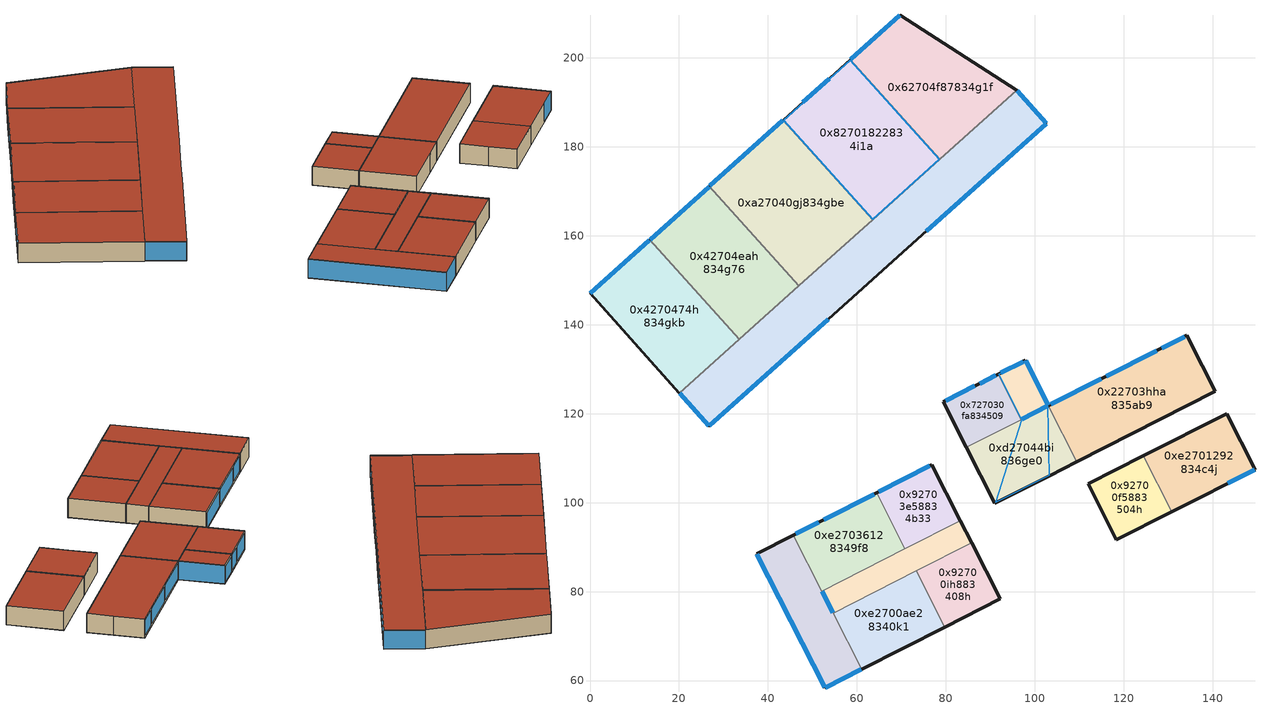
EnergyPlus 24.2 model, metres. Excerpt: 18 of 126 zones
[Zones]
0xd27044bi836ge0
 floor to 0xd24044bi8g6ge0 (Generic Roof): 91.04,99.86 103.34,106.09 109.46,109.2 103.06,121.81 96.94,118.7 84.65,112.46 z15
 wall outside (Generic Roof): 109.46,109.2 103.34,106.09 91.04,99.86 84.65,112.46 z15:20
 wall to 0x22703hha835ab9 (Generic Roof): 103.06,121.81 109.46,109.2 z15:20
 wall to 0x3270c4hf834g8e (Generic Roof): 96.94,118.7 103.06,121.81 z15:20
 wall to 0x727030fa834509 (Generic Roof): 84.65,112.46 96.94,118.7 z15:20
 window inside (0xh9e0): 97.03,118.75 102.97,121.76 z15.1:19.9
 roof outside (Generic Roof): 96.94,118.7 103.06,121.81 109.46,109.2 103.34,106.1 91.04,99.86 84.65,112.46 z20; 96.94,118.7 103.06,121.81 109.46,109.2 103.34,106.1 91.04,99.86 84.65,112.46 z20
 skylight inside (0xh9e0): 97.02,118.63 102.96,121.65 103.24,106.15 91.21,100.06 z15
0x22703hha835ab9
 floor to 0x22403hha8g5ab9 (Generic Roof): 109.46,109.2 140.6,125.01 137.68,130.76 134.21,137.61 103.06,121.81 z15; 109.46,109.2 140.6,125.01 137.68,130.76 134.21,137.61 103.06,121.81 z15
 wall outside (Generic Roof): 103.06,121.81 134.21,137.61 137.68,130.76 140.6,125.01 109.46,109.2 z15:20
 window (0xh9e0): 103.6,122.08 114.99,127.86 / 128.52,134.72 133.67,137.34 / 116.06,128.4 127.45,134.18 z15.6:19.4
 roof outside (Generic Roof): 109.46,109.2 103.06,121.81 134.21,137.61 137.68,130.76 140.6,125.01 z20; 109.46,109.2 103.06,121.81 134.21,137.61 137.68,130.76 140.6,125.01 z20
0x727030fa834509
 floor to 0x724030fa8g4509 (Generic Roof): 84.65,112.46 96.94,118.7 91.77,128.9 79.48,122.66 z15; 84.65,112.46 96.94,118.7 91.77,128.9 79.48,122.66 z15
 wall outside (Generic Roof): 84.65,112.46 79.48,122.66 91.77,128.9 z15:20
 wall to 0x3270c4hf834g8e (Generic Roof): 91.77,128.9 96.94,118.7 z15:20
 window (0xh9e0): 80.01,122.93 86.53,126.24 / 87.6,126.78 91.23,128.63 z15.6:19.4
 roof outside (Generic Roof): 84.65,112.46 79.48,122.66 91.77,128.9 96.94,118.7 z20; 84.65,112.46 79.48,122.66 91.77,128.9 96.94,118.7 z20
0x3270c4hf834g8e
 floor to 0x3240c4hf8g4g8e (Generic Roof): 96.94,118.7 103.06,121.81 97.89,132 91.77,128.9 z15
 wall outside (Generic Roof): 91.77,128.9 97.89,132 103.06,121.81 z15:20
 window (0xh9e0): 92.31,129.17 97.36,131.73 z15.6:19.4; 97.94,131.91 103.01,121.9 z15.1:19.9
 roof outside (Generic Roof): 103.06,121.81 96.94,118.7 91.77,128.9 97.89,132 z20; 103.06,121.81 96.94,118.7 91.77,128.9 97.89,132 z20
 skylight inside (0xh9e0): 91.9,128.86 96.98,118.83 102.93,121.85 97.85,131.87 z15
0x42704eah834g76
 floor to 0x42404eah8g4g76 (Generic Roof): 33.52,136.7 13.43,159.09 26.86,171.14 46.95,148.75 z15; 33.52,136.7 13.43,159.09 26.86,171.14 46.95,148.75 z15
 wall outside (Generic Roof): 13.43,159.09 26.86,171.14 z15:20
 wall to 0x6270c6bb838ji3 (Generic Roof): 46.95,148.75 33.52,136.7 z15:20
 wall to 0x4270474h834gkb (Generic Roof): 33.52,136.7 13.43,159.09 z15:20
 wall to 0xa27040gj834gbe (Generic Roof): 26.86,171.14 46.95,148.75 z15:20
 window (0xh9e0): 13.5,159.16 26.79,171.07 z15.1:19.9
 roof outside (Generic Roof): 33.52,136.7 46.95,148.75 26.86,171.14 13.43,159.09 z20; 33.52,136.7 46.95,148.75 26.86,171.14 13.43,159.09 z20
0x6270c6bb838ji3
 floor to 0xc240h89j8gc79j (Generic Roof): 26.77,117.2 53.63,141.3 60.21,147.21 70.23,156.2 75.51,160.94 102.61,185.26 95.94,192.7 78.66,177.2 63.55,163.64 46.95,148.75 33.52,136.7 20.09,124.65 z15; 26.77,117.2 53.63,141.3 60.21,147.21 70.23,156.2 75.51,160.94 102.61,185.26 95.94,192.7 78.66,177.2 63.55,163.64 46.95,148.75 33.52,136.7 20.09,124.65 z15
 wall outside (Generic Roof): 95.94,192.7 102.61,185.26 26.77,117.2 20.09,124.65 z15:20
 wall to 0x82701822834i1a (Generic Roof): 63.55,163.64 78.66,177.2 z15:20
 wall to 0x4270474h834gkb (Generic Roof): 20.09,124.65 33.52,136.7 z15:20
 wall to 0xa27040gj834gbe (Generic Roof): 46.95,148.75 63.55,163.64 z15:20
 wall to 0x62704f87834g1f (Generic Roof): 78.66,177.2 95.94,192.7 z15:20
 window (0xh9e0): 53.55,141.24 26.84,117.27 / 102.54,185.19 75.58,161.01 / 26.7,117.27 20.16,124.58 / 96.01,192.63 102.54,185.33 z15.1:19.9
 roof outside (Generic Roof): 26.77,117.2 20.09,124.65 33.52,136.7 46.95,148.75 63.55,163.64 78.66,177.2 95.94,192.7 102.61,185.26 75.51,160.94 70.23,156.2 60.21,147.21 53.63,141.3 z20; 26.77,117.2 20.09,124.65 33.52,136.7 46.95,148.75 63.55,163.64 78.66,177.2 95.94,192.7 102.61,185.26 75.51,160.94 70.23,156.2 60.21,147.21 53.63,141.3 z20
0x62704f87834g1f
 floor to 0x62404f878g4g1f (Generic Roof): 78.66,177.2 95.94,192.7 69.74,209.61 58.57,199.6 68.62,188.4 z15; 78.66,177.2 95.94,192.7 69.74,209.61 58.57,199.6 68.62,188.4 z15
 wall outside (Generic Roof): 58.57,199.6 69.74,209.61 95.94,192.7 z15:20
 wall to 0x82701822834i1a (Generic Roof): 78.66,177.2 58.57,199.6 z15:20
 window (0xh9e0): 58.64,199.67 69.67,209.54 z15.1:19.9
 roof outside (Generic Roof): 78.66,177.2 68.62,188.4 58.57,199.6 69.74,209.61 95.94,192.7 z20; 78.66,177.2 68.62,188.4 58.57,199.6 69.74,209.61 95.94,192.7 z20
0x82701822834i1a
 floor to 0x824018228g4i1a (Generic Roof): 58.57,199.6 78.66,177.2 63.55,163.64 43.45,186.03 z15
 wall outside (Generic Roof): 43.45,186.03 58.57,199.6 z15:20
 wall to 0xa27040gj834gbe (Generic Roof): 63.55,163.64 43.45,186.03 z15:20
 window (0xh9e0): 47.89,190.02 53.76,195.29 z15.1:19.9
 roof outside (Generic Roof): 63.55,163.64 78.66,177.2 68.62,188.4 58.57,199.6 53.84,195.35 47.82,189.95 43.45,186.03 53.87,174.43 z20; 63.55,163.64 78.66,177.2 68.62,188.4 58.57,199.6 53.84,195.35 47.82,189.95 43.45,186.03 53.87,174.43 z20
 skylight inside (0xh9e0): 58.56,199.46 78.52,177.21 63.56,163.78 43.59,186.02 z15
0x92700f5883504h
 floor to 0x92400f588g504h (Generic Roof): 118.37,91.64 115.14,98.01 111.98,104.24 124.44,110.56 130.83,97.96 z15; 118.37,91.64 115.14,98.01 111.98,104.24 124.44,110.56 130.83,97.96 z15
 wall outside (Generic Roof): 130.83,97.96 118.37,91.64 115.14,98.01 111.98,104.24 124.44,110.56 z15:20
 wall to 0xe2701292834c4j (Generic Roof): 124.44,110.56 130.83,97.96 z15:20
 roof outside (Generic Roof): 118.37,91.64 130.83,97.96 124.44,110.56 111.98,104.24 115.14,98.01 z20; 118.37,91.64 130.83,97.96 124.44,110.56 111.98,104.24 115.14,98.01 z20
0x4270474h834gkb
 floor to 0x4240474h8g4gkb (Generic Roof): 20.09,124.65 0,147.04 13.43,159.09 33.52,136.7 z15; 20.09,124.65 0,147.04 13.43,159.09 33.52,136.7 z15
 wall outside (Generic Roof): 20.09,124.65 0,147.04 13.43,159.09 z15:20
 window (0xh9e0): 0.07,147.11 13.36,159.02 z15.1:19.9
 roof outside (Generic Roof): 20.09,124.65 33.52,136.7 13.43,159.09 0,147.04 z20; 20.09,124.65 33.52,136.7 13.43,159.09 0,147.04 z20
0xa27040gj834gbe
 floor to 0xa24040gj8g4gbe (Generic Roof): 46.95,148.75 26.86,171.14 43.45,186.03 53.87,174.43 63.55,163.64 z15; 46.95,148.75 26.86,171.14 43.45,186.03 53.87,174.43 63.55,163.64 z15
 wall outside (Generic Roof): 26.86,171.14 43.45,186.03 z15:20
 window (0xh9e0): 26.93,171.21 43.38,185.96 z15.1:19.9
 roof outside (Generic Roof): 46.95,148.75 63.55,163.64 53.87,174.43 43.45,186.03 26.86,171.14 z20; 46.95,148.75 63.55,163.64 53.87,174.43 43.45,186.03 26.86,171.14 z20
0xe2701292834c4j
 floor to 0xe24012928g4c4i (Generic Roof): 130.83,97.96 143.29,104.28 149.52,107.44 143.12,120.04 124.44,110.56 z15; 130.83,97.96 143.29,104.28 149.52,107.44 143.12,120.04 124.44,110.56 z15
 wall outside (Generic Roof): 124.44,110.56 143.12,120.04 149.52,107.44 130.83,97.96 z15:20
 window (0xh9e0): 149.43,107.39 143.38,104.33 z15.1:19.9
 roof outside (Generic Roof): 130.83,97.96 124.44,110.56 143.12,120.04 149.52,107.44 143.29,104.28 z20; 130.83,97.96 124.44,110.56 143.12,120.04 149.52,107.44 143.29,104.28 z20
0xe270e3fj836626
 floor to 0xe240e3fj8g6626 (Generic Roof): 52.14,80.12 54.66,75.16 61.05,62.56 52.8,58.37 37.49,88.54 45.74,92.73 z15; 52.14,80.12 54.66,75.16 61.05,62.56 52.8,58.37 37.49,88.54 45.74,92.73 z15
 wall outside (Generic Roof): 61.05,62.56 52.8,58.37 37.49,88.54 45.74,92.73 z15:20
 wall to 0xe2700ae28340k1 (Generic Roof): 54.66,75.16 61.05,62.56 z15:20
 wall to 0x92704cj5836g7k (Generic Roof): 52.14,80.12 54.66,75.16 z15:20
 wall to 0xe27036128349f8 (Generic Roof): 45.74,92.73 52.14,80.12 z15:20
 window (0xh9e0): 52.75,58.46 37.54,88.45 / 60.96,62.51 52.89,58.42 z15.1:19.9
 window inside (0xh9e0): 52.19,80.03 54.61,75.25 z15.1:19.9
 roof outside (Generic Roof): 52.14,80.12 45.74,92.73 37.49,88.54 52.8,58.37 61.05,62.56 54.66,75.16 z20; 52.14,80.12 45.74,92.73 37.49,88.54 52.8,58.37 61.05,62.56 54.66,75.16 z20
0x92704cj5836g7k
 floor to 0x92404cj58g6g7k (Generic Roof): 54.66,75.16 73.34,84.64 85.8,90.96 83.28,95.93 70.82,89.61 52.14,80.12 z15; 54.66,75.16 73.34,84.64 85.8,90.96 83.28,95.93 70.82,89.61 52.14,80.12 z15
 wall outside (Generic Roof): 83.28,95.93 85.8,90.96 z15:20
 wall to 0xe27036128349f8 (Generic Roof): 52.14,80.12 70.82,89.61 z15:20
 wall to 0x92700ih883408h (Generic Roof): 85.8,90.96 73.34,84.64 z15:20
 wall to 0x92703e58834b33 (Generic Roof): 70.82,89.61 83.28,95.93 z15:20
 wall to 0xe2700ae28340k1 (Generic Roof): 73.34,84.64 54.66,75.16 z15:20
 roof outside (Generic Roof): 54.66,75.16 52.14,80.12 70.82,89.61 83.28,95.93 85.8,90.96 73.34,84.64 z20; 54.66,75.16 52.14,80.12 70.82,89.61 83.28,95.93 85.8,90.96 73.34,84.64 z20
0xe27036128349f8
 floor to 0xe24036128g49f8 (Generic Roof): 52.14,80.12 70.82,89.61 64.43,102.21 45.74,92.73 z15; 52.14,80.12 70.82,89.61 64.43,102.21 45.74,92.73 z15
 wall outside (Generic Roof): 45.74,92.73 64.43,102.21 z15:20
 wall to 0x92703e58834b33 (Generic Roof): 64.43,102.21 70.82,89.61 z15:20
 window (0xh9e0): 52.51,96.16 63.9,101.94 / 46.28,93 51.44,95.62 z15.6:19.4
 roof outside (Generic Roof): 52.14,80.12 45.74,92.73 64.43,102.21 70.82,89.61 z20; 52.14,80.12 45.74,92.73 64.43,102.21 70.82,89.61 z20
0xe2700ae28340k1
 floor to 0xe2400ae28g40k1 (Generic Roof): 61.05,62.56 79.74,72.04 73.34,84.64 54.66,75.16 z15; 61.05,62.56 79.74,72.04 73.34,84.64 54.66,75.16 z15
 wall outside (Generic Roof): 79.74,72.04 61.05,62.56 z15:20
 wall to 0x92700ih883408h (Generic Roof): 73.34,84.64 79.74,72.04 z15:20
 roof outside (Generic Roof): 61.05,62.56 54.66,75.16 73.34,84.64 79.74,72.04 z20; 61.05,62.56 54.66,75.16 73.34,84.64 79.74,72.04 z20
0x92700ih883408h
 floor to 0x92400ih88g408h (Generic Roof): 79.74,72.04 92.2,78.36 85.8,90.96 73.34,84.64 z15; 79.74,72.04 92.2,78.36 85.8,90.96 73.34,84.64 z15
 wall outside (Generic Roof): 85.8,90.96 92.2,78.36 79.74,72.04 z15:20
 roof outside (Generic Roof): 79.74,72.04 73.34,84.64 85.8,90.96 92.2,78.36 z20; 79.74,72.04 73.34,84.64 85.8,90.96 92.2,78.36 z20
0x92703e58834b33
 floor to 0x92403e588g4b33 (Generic Roof): 70.82,89.61 83.28,95.93 76.89,108.53 64.43,102.21 z15; 70.82,89.61 83.28,95.93 76.89,108.53 64.43,102.21 z15
 wall outside (Generic Roof): 64.43,102.21 76.89,108.53 83.28,95.93 z15:20
 window (0xh9e0): 64.97,102.48 76.35,108.26 z15.6:19.4
 roof outside (Generic Roof): 70.82,89.61 64.43,102.21 76.89,108.53 83.28,95.93 z20; 70.82,89.61 64.43,102.21 76.89,108.53 83.28,95.93 z20
[Building]
unnamed: North Axis=0; Terrain=City; Solar Distribution=FullExteriorWithReflections
[Site:Location]
Site 1: Latitude=0; Longitude=0; Time Zone=0; Elevation=0
[SizingPeriod:DesignDay] Day of Month=21; DryBulb Temperature Range Modifier Type=DefaultMultipliers; Barometric Pressure=101097; Wind Direction=0; Rain Indicator=No; Snow Indicator=No; Daylight Saving Time Indicator=No; Solar Model Indicator=ASHRAEClearSky; Begin Environment Reset Mode=FullResetAtBeginEnvironment
Name | Month | Day Type | Maximum DryBulb Temperature | Daily DryBulb Temperature Range | Humidity Condition Type | Wetbulb or DewPoint at Maximum DryBulb | Wind Speed | Sky Clearness
Suzhou Ann Clg .4% Condns DP=>MDB | 8 | SummerDesignDay | 34.8 | 6.7 | Dewpoint | 27.6 | 3.35 | 1
Suzhou Ann Htg 99.6% Condns DB | 1 | WinterDesignDay | -4 | 0 | Wetbulb | -4 | 6.71 | 0
[Site:WaterMainsTemperature]
Calculation Method=CorrelationFromWeatherFile
[Material] Thermal Absorptance=0.9
Name | Roughness | Thickness | Conductivity | Density | Specific Heat | Solar Absorptance | Visible Absorptance
Generic 50mm Insulation | MediumRough | 0.05 | 0.03 | 43 | 1210 | 0.7 | 0.7
Generic Acoustic Tile | MediumSmooth | 0.02 | 0.06 | 368 | 590 | 0.2 | 0.2
Generic Ceiling Air Gap | Smooth | 0.1 | 0.556 | 1.28 | 1000 | 0.7 | 0.7
Generic LW Concrete | MediumRough | 0.1 | 0.53 | 1280 | 840 | 0.8 | 0.8
Generic Roof Membrane | MediumRough | 0.01 | 0.16 | 1120 | 1460 | 0.65 | 0.65
[WINDOWMATERIAL:SIMPLEGLAZINGSYSTEM]
g_0xae06: UFactor=1.8; Solar Heat Gain Coefficient=0.4; Visible Transmittance=0.744
[Construction]
Generic Roof: Generic Roof Membrane, Generic 50mm Insulation, Generic LW Concrete, Generic Ceiling Air Gap, Generic Acoustic Tile
[CONSTRUCTION]
0xh9e0: g_0xae06
[ZONE] Type=1; Multiplier=1; Ceiling Height=4; Part of Total Floor Area=Yes
Name | Volume | Floor Area
0xe270e3fj836626 | 1565.47 | 313.095
0x92700ih883408h | 987.22 | 197.444
0xe2701292834c4j; 0xe2700ae28340k1 | 1480.28 | 296.056
0x92700f5883504h | 986.888 | 197.378
0x92704cj5836g7k | 972.505 | 194.501
0xe27036128349f8 | 1480.9 | 296.181
0x92703e58834b33 | 986.904 | 197.381
0xd27044bi836ge0 | 1459.64 | 291.928
0x22703hha835ab9 | 2468.15 | 493.631
0x727030fa834509 | 788.094 | 157.619
0x3270c4hf834g8e | 392.231 | 78.4463
0x4270474h834gkb; 0x42704eah834g76 | 2713.911 | 542.7822
0xa27040gj834gbe | 3353.883 | 670.777
0x6270c6bb838ji3 | 5095.08 | 1019.02
0x62704f87834g1f | 2874.03 | 574.807
0x82701822834i1a | 3055.45 | 611.0891
[PEOPLE] Number of People Calculation Method=People/Area; People per Floor Area=0.0565; Fraction Radiant=0.3; Sensible Heat Fraction=autocalculate; Carbon Dioxide Generation Rate=3.82e-08; Enable ASHRAE 55 Comfort Warnings=No; Mean Radiant Temperature Calculation Type=EnclosureAveraged; Clothing Insulation Calculation Method=ClothingInsulationSchedule; Cold Stress Temperature Threshold=15.56; Heat Stress Temperature Threshold=30
Name | Zone or ZoneList or Space or SpaceList | Number of People Schedule | Activity Level Schedule
0xe270e3fj836626_People | 0xe270e3fj836626 | 0xe270e3fj836626PeopleNumber_of_People_Schedule_Name | 0xe270e3fj836626PeopleActivity_Level_Schedule_Name
0x92700ih883408h_People | 0x92700ih883408h | 0x92700ih883408hPeopleNumber_of_People_Schedule_Name | 0x92700ih883408hPeopleActivity_Level_Schedule_Name
0xe2701292834c4j_People | 0xe2701292834c4j | 0xe2701292834c4jPeopleNumber_of_People_Schedule_Name | 0xe2701292834c4jPeopleActivity_Level_Schedule_Name
0x92700f5883504h_People | 0x92700f5883504h | 0x92700f5883504hPeopleNumber_of_People_Schedule_Name | 0x92700f5883504hPeopleActivity_Level_Schedule_Name
0xe2700ae28340k1_People | 0xe2700ae28340k1 | 0xe2700ae28340k1PeopleNumber_of_People_Schedule_Name | 0xe2700ae28340k1PeopleActivity_Level_Schedule_Name
0x92704cj5836g7k_People | 0x92704cj5836g7k | 0x92704cj5836g7kPeopleNumber_of_People_Schedule_Name | 0x92704cj5836g7kPeopleActivity_Level_Schedule_Name
0xe27036128349f8_People | 0xe27036128349f8 | 0xe27036128349f8PeopleNumber_of_People_Schedule_Name | 0xe27036128349f8PeopleActivity_Level_Schedule_Name
0x92703e58834b33_People | 0x92703e58834b33 | 0x92703e58834b33PeopleNumber_of_People_Schedule_Name | 0x92703e58834b33PeopleActivity_Level_Schedule_Name
0xd27044bi836ge0_People | 0xd27044bi836ge0 | 0xd27044bi836ge0PeopleNumber_of_People_Schedule_Name | 0xd27044bi836ge0PeopleActivity_Level_Schedule_Name
0x22703hha835ab9_People | 0x22703hha835ab9 | 0x22703hha835ab9PeopleNumber_of_People_Schedule_Name | 0x22703hha835ab9PeopleActivity_Level_Schedule_Name
0x727030fa834509_People | 0x727030fa834509 | 0x727030fa834509PeopleNumber_of_People_Schedule_Name | 0x727030fa834509PeopleActivity_Level_Schedule_Name
0x3270c4hf834g8e_People | 0x3270c4hf834g8e | 0x3270c4hf834g8ePeopleNumber_of_People_Schedule_Name | 0x3270c4hf834g8ePeopleActivity_Level_Schedule_Name
0x4270474h834gkb_People | 0x4270474h834gkb | 0x4270474h834gkbPeopleNumber_of_People_Schedule_Name | 0x4270474h834gkbPeopleActivity_Level_Schedule_Name
0x42704eah834g76_People | 0x42704eah834g76 | 0x42704eah834g76PeopleNumber_of_People_Schedule_Name | 0x42704eah834g76PeopleActivity_Level_Schedule_Name
0xa27040gj834gbe_People | 0xa27040gj834gbe | 0xa27040gj834gbePeopleNumber_of_People_Schedule_Name | 0xa27040gj834gbePeopleActivity_Level_Schedule_Name
0x6270c6bb838ji3_People | 0x6270c6bb838ji3 | 0x6270c6bb838ji3PeopleNumber_of_People_Schedule_Name | 0x6270c6bb838ji3PeopleActivity_Level_Schedule_Name
0x62704f87834g1f_People | 0x62704f87834g1f | 0x62704f87834g1fPeopleNumber_of_People_Schedule_Name | 0x62704f87834g1fPeopleActivity_Level_Schedule_Name
0x82701822834i1a_People | 0x82701822834i1a | 0x82701822834i1aPeopleNumber_of_People_Schedule_Name | 0x82701822834i1aPeopleActivity_Level_Schedule_Name
[LIGHTS] Design Level Calculation Method=Watts/Area; Watts per Floor Area=10.55; Return Air Fraction=0; Fraction Radiant=0.7; Fraction Visible=0.2; Fraction Replaceable=1; EndUse Subcategory=General; Return Air Fraction Calculated from Plenum Temperature=No; Return Air Fraction Function of Plenum Temperature Coefficient 1=0; Return Air Fraction Function of Plenum Temperature Coefficient 2=0
Name | Zone or ZoneList or Space or SpaceList | Schedule
0xe270e3fj836626_Lights | 0xe270e3fj836626 | 0xe270e3fj836626LightsSchedule_Name
0x92700ih883408h_Lights | 0x92700ih883408h | 0x92700ih883408hLightsSchedule_Name
0xe2701292834c4j_Lights | 0xe2701292834c4j | 0xe2701292834c4jLightsSchedule_Name
0x92700f5883504h_Lights | 0x92700f5883504h | 0x92700f5883504hLightsSchedule_Name
0xe2700ae28340k1_Lights | 0xe2700ae28340k1 | 0xe2700ae28340k1LightsSchedule_Name
0x92704cj5836g7k_Lights | 0x92704cj5836g7k | 0x92704cj5836g7kLightsSchedule_Name
0xe27036128349f8_Lights | 0xe27036128349f8 | 0xe27036128349f8LightsSchedule_Name
0x92703e58834b33_Lights | 0x92703e58834b33 | 0x92703e58834b33LightsSchedule_Name
0xd27044bi836ge0_Lights | 0xd27044bi836ge0 | 0xd27044bi836ge0LightsSchedule_Name
0x22703hha835ab9_Lights | 0x22703hha835ab9 | 0x22703hha835ab9LightsSchedule_Name
0x727030fa834509_Lights | 0x727030fa834509 | 0x727030fa834509LightsSchedule_Name
0x3270c4hf834g8e_Lights | 0x3270c4hf834g8e | 0x3270c4hf834g8eLightsSchedule_Name
0x4270474h834gkb_Lights | 0x4270474h834gkb | 0x4270474h834gkbLightsSchedule_Name
0x42704eah834g76_Lights | 0x42704eah834g76 | 0x42704eah834g76LightsSchedule_Name
0xa27040gj834gbe_Lights | 0xa27040gj834gbe | 0xa27040gj834gbeLightsSchedule_Name
0x6270c6bb838ji3_Lights | 0x6270c6bb838ji3 | 0x6270c6bb838ji3LightsSchedule_Name
0x62704f87834g1f_Lights | 0x62704f87834g1f | 0x62704f87834g1fLightsSchedule_Name
0x82701822834i1a_Lights | 0x82701822834i1a | 0x82701822834i1aLightsSchedule_Name
[ELECTRICEQUIPMENT] Design Level Calculation Method=Watts/Area; Watts per Floor Area=10.33; Fraction Latent=0; Fraction Radiant=0.5; Fraction Lost=0; EndUse Subcategory=Electric Equipment
Name | Zone or ZoneList or Space or SpaceList | Schedule
0xe270e3fj836626_Equipment | 0xe270e3fj836626 | 0xe270e3fj836626ElectricEquipmentSchedule_Name
0x92700ih883408h_Equipment | 0x92700ih883408h | 0x92700ih883408hElectricEquipmentSchedule_Name
0xe2701292834c4j_Equipment | 0xe2701292834c4j | 0xe2701292834c4jElectricEquipmentSchedule_Name
0x92700f5883504h_Equipment | 0x92700f5883504h | 0x92700f5883504hElectricEquipmentSchedule_Name
0xe2700ae28340k1_Equipment | 0xe2700ae28340k1 | 0xe2700ae28340k1ElectricEquipmentSchedule_Name
0x92704cj5836g7k_Equipment | 0x92704cj5836g7k | 0x92704cj5836g7kElectricEquipmentSchedule_Name
0xe27036128349f8_Equipment | 0xe27036128349f8 | 0xe27036128349f8ElectricEquipmentSchedule_Name
0x92703e58834b33_Equipment | 0x92703e58834b33 | 0x92703e58834b33ElectricEquipmentSchedule_Name
0xd27044bi836ge0_Equipment | 0xd27044bi836ge0 | 0xd27044bi836ge0ElectricEquipmentSchedule_Name
0x22703hha835ab9_Equipment | 0x22703hha835ab9 | 0x22703hha835ab9ElectricEquipmentSchedule_Name
0x727030fa834509_Equipment | 0x727030fa834509 | 0x727030fa834509ElectricEquipmentSchedule_Name
0x3270c4hf834g8e_Equipment | 0x3270c4hf834g8e | 0x3270c4hf834g8eElectricEquipmentSchedule_Name
0x4270474h834gkb_Equipment | 0x4270474h834gkb | 0x4270474h834gkbElectricEquipmentSchedule_Name
0x42704eah834g76_Equipment | 0x42704eah834g76 | 0x42704eah834g76ElectricEquipmentSchedule_Name
0xa27040gj834gbe_Equipment | 0xa27040gj834gbe | 0xa27040gj834gbeElectricEquipmentSchedule_Name
0x6270c6bb838ji3_Equipment | 0x6270c6bb838ji3 | 0x6270c6bb838ji3ElectricEquipmentSchedule_Name
0x62704f87834g1f_Equipment | 0x62704f87834g1f | 0x62704f87834g1fElectricEquipmentSchedule_Name
0x82701822834i1a_Equipment | 0x82701822834i1a | 0x82701822834i1aElectricEquipmentSchedule_Name
[ZONEINFILTRATION:DESIGNFLOWRATE] Design Flow Rate Calculation Method=Flow/Zone; Flow Rate per Exterior Surface Area=0.0002266; Constant Term Coefficient=1; Temperature Term Coefficient=0; Velocity Term Coefficient=0; Velocity Squared Term Coefficient=0
Name | Zone or ZoneList or Space or SpaceList | Design Flow Rate
0xe270e3fj836626_Infiltration | 0xe270e3fj836626 | 0.201194
0x92700ih883408h_Infiltration | 0x92700ih883408h | 0.105311
0xe2701292834c4j_Infiltration | 0xe2701292834c4j | 0.157915
0x92700f5883504h_Infiltration | 0x92700f5883504h | 0.113196
0xe2700ae28340k1_Infiltration | 0xe2700ae28340k1 | 0.157916
0x92704cj5836g7k_Infiltration | 0x92704cj5836g7k | 0.0881478
0xe27036128349f8_Infiltration | 0xe27036128349f8 | 0.157973
0x92703e58834b33_Infiltration | 0x92703e58834b33 | 0.105282
0xd27044bi836ge0_Infiltration | 0xd27044bi836ge0 | 0.13226
0x22703hha835ab9_Infiltration | 0x22703hha835ab9 | 0.271987
0x727030fa834509_Infiltration | 0x727030fa834509 | 0.100006
0x3270c4hf834g8e_Infiltration | 0x3270c4hf834g8e | 0.0562708
0x4270474h834gkb_Infiltration | 0x4270474h834gkb | 0.300515
0x42704eah834g76_Infiltration | 0x42704eah834g76 | 0.266432
0xa27040gj834gbe_Infiltration | 0xa27040gj834gbe | 0.329286
0x6270c6bb838ji3_Infiltration | 0x6270c6bb838ji3 | 0.599966
0x62704f87834g1f_Infiltration | 0x62704f87834g1f | 0.312801
0x82701822834i1a_Infiltration | 0x82701822834i1a | 0.29992
[ZONEMIXING] Schedule=Always On; Design Flow Rate Calculation Method=Flow/Area; Flow Rate per Floor Area=1; Delta Temperature=0
Name | Zone or Space | Source Zone or Space
0x3240c4hf8g4g8e_0x3270c4hf834g8e; 0x3270c4hf834g8e_0x3240c4hf8g4g8e | 0x3240c4hf8g4g8e | 0x3270c4hf834g8e
0xe270e3fj836626_0x92704cj5836g7k; 0x92704cj5836g7k_0xe270e3fj836626 | 0xe270e3fj836626 | 0x92704cj5836g7k
0x824018228g4i1a_0x82701822834i1a; 0x82701822834i1a_0x824018228g4i1a | 0x824018228g4i1a | 0x82701822834i1a
0xd27044bi836ge0_0x3270c4hf834g8e; 0x3270c4hf834g8e_0xd27044bi836ge0 | 0xd27044bi836ge0 | 0x3270c4hf834g8e
0xd24044bi8g6ge0_0xd27044bi836ge0; 0xd27044bi836ge0_0xd24044bi8g6ge0 | 0xd24044bi8g6ge0 | 0xd27044bi836ge0
[DESIGNSPECIFICATION:OUTDOORAIR] Outdoor Air Method=Sum; Outdoor Air Flow per Person=0; Outdoor Air Flow per Zone Floor Area=0.000305; Outdoor Air Flow per Zone=0; Outdoor Air Flow Air Changes per Hour=0
0xd24044bi8g6ge0; 0x3240c4hf8g4g8e; 0x824018228g4i1a; 0xe270e3fj836626; 0x92700ih883408h; 0xe2701292834c4j; 0x92700f5883504h; 0xe2700ae28340k1; 0x92704cj5836g7k; 0xe27036128349f8; 0x92703e58834b33; 0xd27044bi836ge0; 0x22703hha835ab9; 0x727030fa834509; 0x3270c4hf834g8e; 0x4270474h834gkb; 0x42704eah834g76; 0xa27040gj834gbe; 0x6270c6bb838ji3; 0x62704f87834g1f; 0x82701822834i1a
[SIZING:ZONE] Zone Cooling Design Supply Air Temperature Input Method=SupplyAirTemperature; Zone Cooling Design Supply Air Temperature=14; Zone Cooling Design Supply Air Temperature Difference=11.11; Zone Heating Design Supply Air Temperature Input Method=SupplyAirTemperature; Zone Heating Design Supply Air Temperature=40; Zone Heating Design Supply Air Temperature Difference=11.11; Zone Cooling Design Supply Air Humidity Ratio=0.0085; Zone Heating Design Supply Air Humidity Ratio=0.008; Cooling Design Air Flow Method=DesignDay; Cooling Design Air Flow Rate=0; Cooling Minimum Air Flow per Zone Floor Area=0.000762; Cooling Minimum Air Flow=0; Cooling Minimum Air Flow Fraction=0; Heating Design Air Flow Method=DesignDay; Heating Design Air Flow Rate=0; Heating Maximum Air Flow per Zone Floor Area=0.002032; Heating Maximum Air Flow=0.141576; Heating Maximum Air Flow Fraction=0.3; Account for Dedicated Outdoor Air System=No; Dedicated Outdoor Air System Control Strategy=NeutralSupplyAir; Dedicated Outdoor Air Low Setpoint Temperature for Design=autosize; Dedicated Outdoor Air High Setpoint Temperature for Design=autosize; Zone Load Sizing Method=Sensible Load Only No Latent Load; Zone Latent Cooling Design Supply Air Humidity Ratio Input Method=HumidityRatioDifference; Zone Cooling Design Supply Air Humidity Ratio Difference=0.005; Zone Latent Heating Design Supply Air Humidity Ratio Input Method=HumidityRatioDifference; Zone Humidification Design Supply Air Humidity Ratio Difference=0.005; Type of Space Sum to Use=Coincident
Name | Design Specification Outdoor Air Object
0xe270e3fj836626 | 0xe270e3fj836626
0x92700ih883408h | 0x92700ih883408h
0xe2701292834c4j | 0xe2701292834c4j
0x92700f5883504h | 0x92700f5883504h
0xe2700ae28340k1 | 0xe2700ae28340k1
0x92704cj5836g7k | 0x92704cj5836g7k
0xe27036128349f8 | 0xe27036128349f8
0x92703e58834b33 | 0x92703e58834b33
0xd27044bi836ge0 | 0xd27044bi836ge0
0x22703hha835ab9 | 0x22703hha835ab9
0x727030fa834509 | 0x727030fa834509
0x3270c4hf834g8e | 0x3270c4hf834g8e
0x4270474h834gkb | 0x4270474h834gkb
0x42704eah834g76 | 0x42704eah834g76
0xa27040gj834gbe | 0xa27040gj834gbe
0x6270c6bb838ji3 | 0x6270c6bb838ji3
0x62704f87834g1f | 0x62704f87834g1f
0x82701822834i1a | 0x82701822834i1a
[ZONECONTROL:THERMOSTAT] Temperature Difference Between Cutout And Setpoint=0
Name | Zone or ZoneList | Control Type Schedule | Control 1
0xe270e3fj836626_Thermostat | 0xe270e3fj836626 | 0xe270e3fj836626ZoneControl:ThermostatControl_Type_Schedule_Name | 0xe270e3fj836626_SetPoint
0x92700ih883408h_Thermostat | 0x92700ih883408h | 0x92700ih883408hZoneControl:ThermostatControl_Type_Schedule_Name | 0x92700ih883408h_SetPoint
0xe2701292834c4j_Thermostat | 0xe2701292834c4j | 0xe2701292834c4jZoneControl:ThermostatControl_Type_Schedule_Name | 0xe2701292834c4j_SetPoint
0x92700f5883504h_Thermostat | 0x92700f5883504h | 0x92700f5883504hZoneControl:ThermostatControl_Type_Schedule_Name | 0x92700f5883504h_SetPoint
0xe2700ae28340k1_Thermostat | 0xe2700ae28340k1 | 0xe2700ae28340k1ZoneControl:ThermostatControl_Type_Schedule_Name | 0xe2700ae28340k1_SetPoint
0x92704cj5836g7k_Thermostat | 0x92704cj5836g7k | 0x92704cj5836g7kZoneControl:ThermostatControl_Type_Schedule_Name | 0x92704cj5836g7k_SetPoint
0xe27036128349f8_Thermostat | 0xe27036128349f8 | 0xe27036128349f8ZoneControl:ThermostatControl_Type_Schedule_Name | 0xe27036128349f8_SetPoint
0x92703e58834b33_Thermostat | 0x92703e58834b33 | 0x92703e58834b33ZoneControl:ThermostatControl_Type_Schedule_Name | 0x92703e58834b33_SetPoint
0xd27044bi836ge0_Thermostat | 0xd27044bi836ge0 | 0xd27044bi836ge0ZoneControl:ThermostatControl_Type_Schedule_Name | 0xd27044bi836ge0_SetPoint
0x22703hha835ab9_Thermostat | 0x22703hha835ab9 | 0x22703hha835ab9ZoneControl:ThermostatControl_Type_Schedule_Name | 0x22703hha835ab9_SetPoint
0x727030fa834509_Thermostat | 0x727030fa834509 | 0x727030fa834509ZoneControl:ThermostatControl_Type_Schedule_Name | 0x727030fa834509_SetPoint
0x3270c4hf834g8e_Thermostat | 0x3270c4hf834g8e | 0x3270c4hf834g8eZoneControl:ThermostatControl_Type_Schedule_Name | 0x3270c4hf834g8e_SetPoint
0x4270474h834gkb_Thermostat | 0x4270474h834gkb | 0x4270474h834gkbZoneControl:ThermostatControl_Type_Schedule_Name | 0x4270474h834gkb_SetPoint
0x42704eah834g76_Thermostat | 0x42704eah834g76 | 0x42704eah834g76ZoneControl:ThermostatControl_Type_Schedule_Name | 0x42704eah834g76_SetPoint
0xa27040gj834gbe_Thermostat | 0xa27040gj834gbe | 0xa27040gj834gbeZoneControl:ThermostatControl_Type_Schedule_Name | 0xa27040gj834gbe_SetPoint
0x6270c6bb838ji3_Thermostat | 0x6270c6bb838ji3 | 0x6270c6bb838ji3ZoneControl:ThermostatControl_Type_Schedule_Name | 0x6270c6bb838ji3_SetPoint
0x62704f87834g1f_Thermostat | 0x62704f87834g1f | 0x62704f87834g1fZoneControl:ThermostatControl_Type_Schedule_Name | 0x62704f87834g1f_SetPoint
0x82701822834i1a_Thermostat | 0x82701822834i1a | 0x82701822834i1aZoneControl:ThermostatControl_Type_Schedule_Name | 0x82701822834i1a_SetPoint
[THERMOSTATSETPOINT:DUALSETPOINT]
Name | Heating Setpoint Temperature Schedule | Cooling Setpoint Temperature Schedule
0xe270e3fj836626_SetPoint | 0xe270e3fj836626ThermostatSetpoint:DualSetpointHeating_Setpoint_Temperature_Schedule_Name | 0xe270e3fj836626ThermostatSetpoint:DualSetpointCooling_Setpoint_Temperature_Schedule_Name
0x92700ih883408h_SetPoint | 0x92700ih883408hThermostatSetpoint:DualSetpointHeating_Setpoint_Temperature_Schedule_Name | 0x92700ih883408hThermostatSetpoint:DualSetpointCooling_Setpoint_Temperature_Schedule_Name
0xe2701292834c4j_SetPoint | 0xe2701292834c4jThermostatSetpoint:DualSetpointHeating_Setpoint_Temperature_Schedule_Name | 0xe2701292834c4jThermostatSetpoint:DualSetpointCooling_Setpoint_Temperature_Schedule_Name
0x92700f5883504h_SetPoint | 0x92700f5883504hThermostatSetpoint:DualSetpointHeating_Setpoint_Temperature_Schedule_Name | 0x92700f5883504hThermostatSetpoint:DualSetpointCooling_Setpoint_Temperature_Schedule_Name
0xe2700ae28340k1_SetPoint | 0xe2700ae28340k1ThermostatSetpoint:DualSetpointHeating_Setpoint_Temperature_Schedule_Name | 0xe2700ae28340k1ThermostatSetpoint:DualSetpointCooling_Setpoint_Temperature_Schedule_Name
0x92704cj5836g7k_SetPoint | 0x92704cj5836g7kThermostatSetpoint:DualSetpointHeating_Setpoint_Temperature_Schedule_Name | 0x92704cj5836g7kThermostatSetpoint:DualSetpointCooling_Setpoint_Temperature_Schedule_Name
0xe27036128349f8_SetPoint | 0xe27036128349f8ThermostatSetpoint:DualSetpointHeating_Setpoint_Temperature_Schedule_Name | 0xe27036128349f8ThermostatSetpoint:DualSetpointCooling_Setpoint_Temperature_Schedule_Name
0x92703e58834b33_SetPoint | 0x92703e58834b33ThermostatSetpoint:DualSetpointHeating_Setpoint_Temperature_Schedule_Name | 0x92703e58834b33ThermostatSetpoint:DualSetpointCooling_Setpoint_Temperature_Schedule_Name
0xd27044bi836ge0_SetPoint | 0xd27044bi836ge0ThermostatSetpoint:DualSetpointHeating_Setpoint_Temperature_Schedule_Name | 0xd27044bi836ge0ThermostatSetpoint:DualSetpointCooling_Setpoint_Temperature_Schedule_Name
0x22703hha835ab9_SetPoint | 0x22703hha835ab9ThermostatSetpoint:DualSetpointHeating_Setpoint_Temperature_Schedule_Name | 0x22703hha835ab9ThermostatSetpoint:DualSetpointCooling_Setpoint_Temperature_Schedule_Name
0x727030fa834509_SetPoint | 0x727030fa834509ThermostatSetpoint:DualSetpointHeating_Setpoint_Temperature_Schedule_Name | 0x727030fa834509ThermostatSetpoint:DualSetpointCooling_Setpoint_Temperature_Schedule_Name
0x3270c4hf834g8e_SetPoint | 0x3270c4hf834g8eThermostatSetpoint:DualSetpointHeating_Setpoint_Temperature_Schedule_Name | 0x3270c4hf834g8eThermostatSetpoint:DualSetpointCooling_Setpoint_Temperature_Schedule_Name
0x4270474h834gkb_SetPoint | 0x4270474h834gkbThermostatSetpoint:DualSetpointHeating_Setpoint_Temperature_Schedule_Name | 0x4270474h834gkbThermostatSetpoint:DualSetpointCooling_Setpoint_Temperature_Schedule_Name
0x42704eah834g76_SetPoint | 0x42704eah834g76ThermostatSetpoint:DualSetpointHeating_Setpoint_Temperature_Schedule_Name | 0x42704eah834g76ThermostatSetpoint:DualSetpointCooling_Setpoint_Temperature_Schedule_Name
0xa27040gj834gbe_SetPoint | 0xa27040gj834gbeThermostatSetpoint:DualSetpointHeating_Setpoint_Temperature_Schedule_Name | 0xa27040gj834gbeThermostatSetpoint:DualSetpointCooling_Setpoint_Temperature_Schedule_Name
0x6270c6bb838ji3_SetPoint | 0x6270c6bb838ji3ThermostatSetpoint:DualSetpointHeating_Setpoint_Temperature_Schedule_Name | 0x6270c6bb838ji3ThermostatSetpoint:DualSetpointCooling_Setpoint_Temperature_Schedule_Name
0x62704f87834g1f_SetPoint | 0x62704f87834g1fThermostatSetpoint:DualSetpointHeating_Setpoint_Temperature_Schedule_Name | 0x62704f87834g1fThermostatSetpoint:DualSetpointCooling_Setpoint_Temperature_Schedule_Name
0x82701822834i1a_SetPoint | 0x82701822834i1aThermostatSetpoint:DualSetpointHeating_Setpoint_Temperature_Schedule_Name | 0x82701822834i1aThermostatSetpoint:DualSetpointCooling_Setpoint_Temperature_Schedule_Name
[ZONEHVAC:IDEALLOADSAIRSYSTEM] Maximum Heating Supply Air Temperature=50; Minimum Cooling Supply Air Temperature=13; Maximum Heating Supply Air Humidity Ratio=0.0156; Minimum Cooling Supply Air Humidity Ratio=0.0077; Heating Limit=LimitCapacity; Maximum Sensible Heating Capacity=Autosize; Cooling Limit=LimitFlowRateAndCapacity; Maximum Cooling Air Flow Rate=Autosize; Maximum Total Cooling Capacity=Autosize; Dehumidification Control Type=None; Cooling Sensible Heat Ratio=0.7; Humidification Control Type=None; Demand Controlled Ventilation Type=None; Outdoor Air Economizer Type=DifferentialDryBulb; Heat Recovery Type=None; Sensible Heat Recovery Effectiveness=0; Latent Heat Recovery Effectiveness=0
Name | Design Specification Outdoor Air Object
0xe270e3fj836626_Ideal Loads Air | 0xe270e3fj836626
0x92700ih883408h_Ideal Loads Air | 0x92700ih883408h
0xe2701292834c4j_Ideal Loads Air | 0xe2701292834c4j
0x92700f5883504h_Ideal Loads Air | 0x92700f5883504h
0xe2700ae28340k1_Ideal Loads Air | 0xe2700ae28340k1
0x92704cj5836g7k_Ideal Loads Air | 0x92704cj5836g7k
0xe27036128349f8_Ideal Loads Air | 0xe27036128349f8
0x92703e58834b33_Ideal Loads Air | 0x92703e58834b33
0xd27044bi836ge0_Ideal Loads Air | 0xd27044bi836ge0
0x22703hha835ab9_Ideal Loads Air | 0x22703hha835ab9
0x727030fa834509_Ideal Loads Air | 0x727030fa834509
0x3270c4hf834g8e_Ideal Loads Air | 0x3270c4hf834g8e
0x4270474h834gkb_Ideal Loads Air | 0x4270474h834gkb
0x42704eah834g76_Ideal Loads Air | 0x42704eah834g76
0xa27040gj834gbe_Ideal Loads Air | 0xa27040gj834gbe
0x6270c6bb838ji3_Ideal Loads Air | 0x6270c6bb838ji3
0x62704f87834g1f_Ideal Loads Air | 0x62704f87834g1f
0x82701822834i1a_Ideal Loads Air | 0x82701822834i1a
[Zone equipment]
0xe270e3fj836626: 0xe270e3fj836626_Ideal Loads Air
0x92700ih883408h: 0x92700ih883408h_Ideal Loads Air
0xe2701292834c4j: 0xe2701292834c4j_Ideal Loads Air
0x92700f5883504h: 0x92700f5883504h_Ideal Loads Air
0xe2700ae28340k1: 0xe2700ae28340k1_Ideal Loads Air
0x92704cj5836g7k: 0x92704cj5836g7k_Ideal Loads Air
0xe27036128349f8: 0xe27036128349f8_Ideal Loads Air
0x92703e58834b33: 0x92703e58834b33_Ideal Loads Air
0xd27044bi836ge0: 0xd27044bi836ge0_Ideal Loads Air
0x22703hha835ab9: 0x22703hha835ab9_Ideal Loads Air
0x727030fa834509: 0x727030fa834509_Ideal Loads Air
0x3270c4hf834g8e: 0x3270c4hf834g8e_Ideal Loads Air
0x4270474h834gkb: 0x4270474h834gkb_Ideal Loads Air
0x42704eah834g76: 0x42704eah834g76_Ideal Loads Air
0xa27040gj834gbe: 0xa27040gj834gbe_Ideal Loads Air
0x6270c6bb838ji3: 0x6270c6bb838ji3_Ideal Loads Air
0x62704f87834g1f: 0x62704f87834g1f_Ideal Loads Air
0x82701822834i1a: 0x82701822834i1a_Ideal Loads Air
[Schedule:Day:Interval]
OfficeMedium LIGHT_SCH_Sun: No, 06:00, 0.05, 18:00, 0.0431163, 24:00, 0.05
OfficeMedium LIGHT_SCH_Workday: No, 05:00, 0.05, 06:00, 0.1, 07:00, 0.0862326, 08:00, 0.258698, 17:00, 0.776093, 18:00, 0.431163, 20:00, 0.258698, 22:00, 0.172465, 23:00, 0.0862326, 24:00, 0.0431163
OfficeMedium LIGHT_SCH_SDD; {8bdf5033-8bb6-49a6-8c63-1cf42e979cd2}; Always On_Day Schedule: No, 24:00, 1
OfficeMedium LIGHT_SCH_WDD; OfficeMedium OCC_SCH_WinDesign; {cb566151-dfc8-4057-8b59-9311fdab7c33}: No, 24:00, 0
OfficeMedium LIGHT_SCH_Holiday; OfficeMedium LIGHT_SCH_Sat: No, 06:00, 0.05, 08:00, 0.0862326, 12:00, 0.258698, 17:00, 0.129349, 19:00, 0.0431163, 24:00, 0.05
OfficeMedium OCC_SCH_Default; OfficeMedium OCC_SCH_Holiday: No, 06:00, 0, 18:00, 0.05, 24:00, 0
OfficeMedium OCC_SCH_Workday: No, 06:00, 0, 07:00, 0.1, 08:00, 0.2, 12:00, 0.95, 13:00, 0.5, 17:00, 0.95, 18:00, 0.3, 22:00, 0.1, 24:00, 0.05
OfficeMedium OCC_SCH_Sat: No, 06:00, 0, 08:00, 0.1, 12:00, 0.3, 17:00, 0.1, 19:00, 0.05, 24:00, 0
OfficeMedium OCC_SCH_SumDesign: No, 06:00, 0, 22:00, 1, 24:00, 0.05
Seated Adult Activity_Day Schedule: No, 24:00, 120
OfficeMedium EQUIP_SCH_Sun: No, 06:00, 0.230755, 18:00, 0.288107, 24:00, 0.230755
OfficeMedium EQUIP_SCH_Workday: No, 06:00, 0.307674, 08:00, 0.381235, 12:00, 0.857778, 13:00, 0.76247, 17:00, 0.857778, 18:00, 0.476543, 24:00, 0.381235
OfficeMedium EQUIP_SCH_Sat; {f78fa74f-0576-43bd-a816-8bf4ce6cd31b}: No, 06:00, 0.230755, 08:00, 0.381235, 12:00, 0.476543, 17:00, 0.33358, 19:00, 0.285926, 24:00, 0.230755
OfficeMedium HTGSETP_SCH_YES_OPTIMUM_Default; {d11b9681-0402-475f-8a1c-0b8cc2305f58}; {1eb1e147-ae02-40e8-bcac-d442f37c0191}: No, 24:00, 15.6
{e92d0649-7140-44f5-8734-7ab63f035c7d}: No, 05:00, 15.6, 06:00, 17.8, 07:00, 20, 22:00, 21, 24:00, 15.6
{bcc13e86-09c7-4935-a179-9004d4300a09}: No, 05:00, 15.6, 06:00, 17.8, 07:00, 20, 17:00, 21, 24:00, 15.6
{240e009c-43f9-4d47-8961-d8a73ac7287d}: No, 05:00, 15.6, 06:00, 17.6, 07:00, 19.6, 22:00, 21, 24:00, 15.6
OfficeMedium CLGSETP_SCH_YES_OPTIMUM_Default; {eae660b2-143a-4734-bd33-600b1d31e829}; {524ea852-10ed-4f22-8e61-77a7f1151075}: No, 24:00, 26.7
{aea035ed-701d-4a5d-af51-3b4a013f441f}: No, 05:00, 26.7, 06:00, 25.6, 07:00, 25, 22:00, 24, 24:00, 26.7
{b1652cce-239e-4ccc-b763-ce0db0b882d7}: No, 05:00, 26.7, 06:00, 25.7, 07:00, 25, 17:00, 24, 24:00, 26.7
{41190160-9190-4e16-8422-50072377f8cf}: No, 05:00, 26.7, 06:00, 25.7, 07:00, 25, 22:00, 24, 24:00, 26.7
[Schedule:Week:Daily]
Generic Office Lighting Week Rule - Jan1-Dec31: OfficeMedium LIGHT_SCH_Sun, OfficeMedium LIGHT_SCH_Workday, OfficeMedium LIGHT_SCH_Workday, OfficeMedium LIGHT_SCH_Workday, OfficeMedium LIGHT_SCH_Workday, OfficeMedium LIGHT_SCH_Workday, OfficeMedium LIGHT_SCH_Sat, OfficeMedium LIGHT_SCH_Holiday, OfficeMedium LIGHT_SCH_SDD, OfficeMedium LIGHT_SCH_WDD, OfficeMedium LIGHT_SCH_Sun, OfficeMedium LIGHT_SCH_Sun
Generic Office Occupancy Week Rule - Jan1-Dec31: OfficeMedium OCC_SCH_Default, OfficeMedium OCC_SCH_Workday, OfficeMedium OCC_SCH_Workday, OfficeMedium OCC_SCH_Workday, OfficeMedium OCC_SCH_Workday, OfficeMedium OCC_SCH_Workday, OfficeMedium OCC_SCH_Sat, OfficeMedium OCC_SCH_Holiday, OfficeMedium OCC_SCH_SumDesign, OfficeMedium OCC_SCH_WinDesign, OfficeMedium OCC_SCH_Default, OfficeMedium OCC_SCH_Default
Seated Adult Activity Week Rule - Jan1-Dec31: Seated Adult Activity_Day Schedule, Seated Adult Activity_Day Schedule, Seated Adult Activity_Day Schedule, Seated Adult Activity_Day Schedule, Seated Adult Activity_Day Schedule, Seated Adult Activity_Day Schedule, Seated Adult Activity_Day Schedule, Seated Adult Activity_Day Schedule, Seated Adult Activity_Day Schedule, Seated Adult Activity_Day Schedule, Seated Adult Activity_Day Schedule, Seated Adult Activity_Day Schedule
Generic Office Equipment Week Rule - Jan1-Dec31: OfficeMedium EQUIP_SCH_Sun, OfficeMedium EQUIP_SCH_Workday, OfficeMedium EQUIP_SCH_Workday, OfficeMedium EQUIP_SCH_Workday, OfficeMedium EQUIP_SCH_Workday, OfficeMedium EQUIP_SCH_Workday, OfficeMedium EQUIP_SCH_Sat, {f78fa74f-0576-43bd-a816-8bf4ce6cd31b}, {8bdf5033-8bb6-49a6-8c63-1cf42e979cd2}, {cb566151-dfc8-4057-8b59-9311fdab7c33}, OfficeMedium EQUIP_SCH_Sun, OfficeMedium EQUIP_SCH_Sun
Always On Week Rule - Jan1-Dec31: Always On_Day Schedule, Always On_Day Schedule, Always On_Day Schedule, Always On_Day Schedule, Always On_Day Schedule, Always On_Day Schedule, Always On_Day Schedule, Always On_Day Schedule, Always On_Day Schedule, Always On_Day Schedule, Always On_Day Schedule, Always On_Day Schedule
Generic Office Heating Week Rule - Jan1-Dec31: OfficeMedium HTGSETP_SCH_YES_OPTIMUM_Default, {e92d0649-7140-44f5-8734-7ab63f035c7d}, {e92d0649-7140-44f5-8734-7ab63f035c7d}, {e92d0649-7140-44f5-8734-7ab63f035c7d}, {e92d0649-7140-44f5-8734-7ab63f035c7d}, {e92d0649-7140-44f5-8734-7ab63f035c7d}, {bcc13e86-09c7-4935-a179-9004d4300a09}, {1eb1e147-ae02-40e8-bcac-d442f37c0191}, {d11b9681-0402-475f-8a1c-0b8cc2305f58}, {240e009c-43f9-4d47-8961-d8a73ac7287d}, OfficeMedium HTGSETP_SCH_YES_OPTIMUM_Default, OfficeMedium HTGSETP_SCH_YES_OPTIMUM_Default
Generic Office Cooling Week Rule - Jan1-Dec31: OfficeMedium CLGSETP_SCH_YES_OPTIMUM_Default, {aea035ed-701d-4a5d-af51-3b4a013f441f}, {aea035ed-701d-4a5d-af51-3b4a013f441f}, {aea035ed-701d-4a5d-af51-3b4a013f441f}, {aea035ed-701d-4a5d-af51-3b4a013f441f}, {aea035ed-701d-4a5d-af51-3b4a013f441f}, {b1652cce-239e-4ccc-b763-ce0db0b882d7}, {524ea852-10ed-4f22-8e61-77a7f1151075}, {41190160-9190-4e16-8422-50072377f8cf}, {eae660b2-143a-4734-bd33-600b1d31e829}, OfficeMedium CLGSETP_SCH_YES_OPTIMUM_Default, OfficeMedium CLGSETP_SCH_YES_OPTIMUM_Default
[Schedule:Year]
Always On: Always On Week Rule - Jan1-Dec31, 1, 1, 12, 31
[SCHEDULE:YEAR]
0xe270e3fj836626ElectricEquipmentSchedule_Name; 0x92700ih883408hElectricEquipmentSchedule_Name; 0xe2701292834c4jElectricEquipmentSchedule_Name; 0x92700f5883504hElectricEquipmentSchedule_Name; 0xe2700ae28340k1ElectricEquipmentSchedule_Name; 0x92704cj5836g7kElectricEquipmentSchedule_Name; 0xe27036128349f8ElectricEquipmentSchedule_Name; 0x92703e58834b33ElectricEquipmentSchedule_Name; 0xd27044bi836ge0ElectricEquipmentSchedule_Name; 0x22703hha835ab9ElectricEquipmentSchedule_Name; 0x727030fa834509ElectricEquipmentSchedule_Name; 0x3270c4hf834g8eElectricEquipmentSchedule_Name; 0x4270474h834gkbElectricEquipmentSchedule_Name; 0x42704eah834g76ElectricEquipmentSchedule_Name; 0xa27040gj834gbeElectricEquipmentSchedule_Name; 0x6270c6bb838ji3ElectricEquipmentSchedule_Name; 0x62704f87834g1fElectricEquipmentSchedule_Name; 0x82701822834i1aElectricEquipmentSchedule_Name: Generic Office Equipment Week Rule - Jan1-Dec31, 1, 1, 12, 31
0xe270e3fj836626PeopleNumber_of_People_Schedule_Name; 0x92700ih883408hPeopleNumber_of_People_Schedule_Name; 0xe2701292834c4jPeopleNumber_of_People_Schedule_Name; 0x92700f5883504hPeopleNumber_of_People_Schedule_Name; 0xe2700ae28340k1PeopleNumber_of_People_Schedule_Name; 0x92704cj5836g7kPeopleNumber_of_People_Schedule_Name; 0xe27036128349f8PeopleNumber_of_People_Schedule_Name; 0x92703e58834b33PeopleNumber_of_People_Schedule_Name; 0xd27044bi836ge0PeopleNumber_of_People_Schedule_Name; 0x22703hha835ab9PeopleNumber_of_People_Schedule_Name; 0x727030fa834509PeopleNumber_of_People_Schedule_Name; 0x3270c4hf834g8ePeopleNumber_of_People_Schedule_Name; 0x4270474h834gkbPeopleNumber_of_People_Schedule_Name; 0x42704eah834g76PeopleNumber_of_People_Schedule_Name; 0xa27040gj834gbePeopleNumber_of_People_Schedule_Name; 0x6270c6bb838ji3PeopleNumber_of_People_Schedule_Name; 0x62704f87834g1fPeopleNumber_of_People_Schedule_Name; 0x82701822834i1aPeopleNumber_of_People_Schedule_Name: Generic Office Occupancy Week Rule - Jan1-Dec31, 1, 1, 12, 31
0xe270e3fj836626PeopleActivity_Level_Schedule_Name; 0x92700ih883408hPeopleActivity_Level_Schedule_Name; 0xe2701292834c4jPeopleActivity_Level_Schedule_Name; 0x92700f5883504hPeopleActivity_Level_Schedule_Name; 0xe2700ae28340k1PeopleActivity_Level_Schedule_Name; 0x92704cj5836g7kPeopleActivity_Level_Schedule_Name; 0xe27036128349f8PeopleActivity_Level_Schedule_Name; 0x92703e58834b33PeopleActivity_Level_Schedule_Name; 0xd27044bi836ge0PeopleActivity_Level_Schedule_Name; 0x22703hha835ab9PeopleActivity_Level_Schedule_Name; 0x727030fa834509PeopleActivity_Level_Schedule_Name; 0x3270c4hf834g8ePeopleActivity_Level_Schedule_Name; 0x4270474h834gkbPeopleActivity_Level_Schedule_Name; 0x42704eah834g76PeopleActivity_Level_Schedule_Name; 0xa27040gj834gbePeopleActivity_Level_Schedule_Name; 0x6270c6bb838ji3PeopleActivity_Level_Schedule_Name; 0x62704f87834g1fPeopleActivity_Level_Schedule_Name; 0x82701822834i1aPeopleActivity_Level_Schedule_Name: Seated Adult Activity Week Rule - Jan1-Dec31, 1, 1, 12, 31
0xe270e3fj836626LightsSchedule_Name; 0x92700ih883408hLightsSchedule_Name; 0xe2701292834c4jLightsSchedule_Name; 0x92700f5883504hLightsSchedule_Name; 0xe2700ae28340k1LightsSchedule_Name; 0x92704cj5836g7kLightsSchedule_Name; 0xe27036128349f8LightsSchedule_Name; 0x92703e58834b33LightsSchedule_Name; 0xd27044bi836ge0LightsSchedule_Name; 0x22703hha835ab9LightsSchedule_Name; 0x727030fa834509LightsSchedule_Name; 0x3270c4hf834g8eLightsSchedule_Name; 0x4270474h834gkbLightsSchedule_Name; 0x42704eah834g76LightsSchedule_Name; 0xa27040gj834gbeLightsSchedule_Name; 0x6270c6bb838ji3LightsSchedule_Name; 0x62704f87834g1fLightsSchedule_Name; 0x82701822834i1aLightsSchedule_Name: Generic Office Lighting Week Rule - Jan1-Dec31, 1, 1, 12, 31
0xe270e3fj836626ThermostatSetpoint:DualSetpointHeating_Setpoint_Temperature_Schedule_Name; 0x92700ih883408hThermostatSetpoint:DualSetpointHeating_Setpoint_Temperature_Schedule_Name; 0xe2701292834c4jThermostatSetpoint:DualSetpointHeating_Setpoint_Temperature_Schedule_Name; 0x92700f5883504hThermostatSetpoint:DualSetpointHeating_Setpoint_Temperature_Schedule_Name; 0xe2700ae28340k1ThermostatSetpoint:DualSetpointHeating_Setpoint_Temperature_Schedule_Name; 0x92704cj5836g7kThermostatSetpoint:DualSetpointHeating_Setpoint_Temperature_Schedule_Name; 0xe27036128349f8ThermostatSetpoint:DualSetpointHeating_Setpoint_Temperature_Schedule_Name; 0x92703e58834b33ThermostatSetpoint:DualSetpointHeating_Setpoint_Temperature_Schedule_Name; 0xd27044bi836ge0ThermostatSetpoint:DualSetpointHeating_Setpoint_Temperature_Schedule_Name; 0x22703hha835ab9ThermostatSetpoint:DualSetpointHeating_Setpoint_Temperature_Schedule_Name; 0x727030fa834509ThermostatSetpoint:DualSetpointHeating_Setpoint_Temperature_Schedule_Name; 0x3270c4hf834g8eThermostatSetpoint:DualSetpointHeating_Setpoint_Temperature_Schedule_Name; 0x4270474h834gkbThermostatSetpoint:DualSetpointHeating_Setpoint_Temperature_Schedule_Name; 0x42704eah834g76ThermostatSetpoint:DualSetpointHeating_Setpoint_Temperature_Schedule_Name; 0xa27040gj834gbeThermostatSetpoint:DualSetpointHeating_Setpoint_Temperature_Schedule_Name; 0x6270c6bb838ji3ThermostatSetpoint:DualSetpointHeating_Setpoint_Temperature_Schedule_Name; 0x62704f87834g1fThermostatSetpoint:DualSetpointHeating_Setpoint_Temperature_Schedule_Name; 0x82701822834i1aThermostatSetpoint:DualSetpointHeating_Setpoint_Temperature_Schedule_Name: Generic Office Heating Week Rule - Jan1-Dec31, 1, 1, 12, 31
0xe270e3fj836626ThermostatSetpoint:DualSetpointCooling_Setpoint_Temperature_Schedule_Name; 0x92700ih883408hThermostatSetpoint:DualSetpointCooling_Setpoint_Temperature_Schedule_Name; 0xe2701292834c4jThermostatSetpoint:DualSetpointCooling_Setpoint_Temperature_Schedule_Name; 0x92700f5883504hThermostatSetpoint:DualSetpointCooling_Setpoint_Temperature_Schedule_Name; 0xe2700ae28340k1ThermostatSetpoint:DualSetpointCooling_Setpoint_Temperature_Schedule_Name; 0x92704cj5836g7kThermostatSetpoint:DualSetpointCooling_Setpoint_Temperature_Schedule_Name; 0xe27036128349f8ThermostatSetpoint:DualSetpointCooling_Setpoint_Temperature_Schedule_Name; 0x92703e58834b33ThermostatSetpoint:DualSetpointCooling_Setpoint_Temperature_Schedule_Name; 0xd27044bi836ge0ThermostatSetpoint:DualSetpointCooling_Setpoint_Temperature_Schedule_Name; 0x22703hha835ab9ThermostatSetpoint:DualSetpointCooling_Setpoint_Temperature_Schedule_Name; 0x727030fa834509ThermostatSetpoint:DualSetpointCooling_Setpoint_Temperature_Schedule_Name; 0x3270c4hf834g8eThermostatSetpoint:DualSetpointCooling_Setpoint_Temperature_Schedule_Name; 0x4270474h834gkbThermostatSetpoint:DualSetpointCooling_Setpoint_Temperature_Schedule_Name; 0x42704eah834g76ThermostatSetpoint:DualSetpointCooling_Setpoint_Temperature_Schedule_Name; 0xa27040gj834gbeThermostatSetpoint:DualSetpointCooling_Setpoint_Temperature_Schedule_Name; 0x6270c6bb838ji3ThermostatSetpoint:DualSetpointCooling_Setpoint_Temperature_Schedule_Name; 0x62704f87834g1fThermostatSetpoint:DualSetpointCooling_Setpoint_Temperature_Schedule_Name; 0x82701822834i1aThermostatSetpoint:DualSetpointCooling_Setpoint_Temperature_Schedule_Name: Generic Office Cooling Week Rule - Jan1-Dec31, 1, 1, 12, 31
[SCHEDULE:COMPACT]
0xe270e3fj836626ZoneControl:ThermostatControl_Type_Schedule_Name; 0x92700ih883408hZoneControl:ThermostatControl_Type_Schedule_Name; 0xe2701292834c4jZoneControl:ThermostatControl_Type_Schedule_Name; 0x92700f5883504hZoneControl:ThermostatControl_Type_Schedule_Name; 0xe2700ae28340k1ZoneControl:ThermostatControl_Type_Schedule_Name; 0x92704cj5836g7kZoneControl:ThermostatControl_Type_Schedule_Name; 0xe27036128349f8ZoneControl:ThermostatControl_Type_Schedule_Name; 0x92703e58834b33ZoneControl:ThermostatControl_Type_Schedule_Name; 0xd27044bi836ge0ZoneControl:ThermostatControl_Type_Schedule_Name; 0x22703hha835ab9ZoneControl:ThermostatControl_Type_Schedule_Name; 0x727030fa834509ZoneControl:ThermostatControl_Type_Schedule_Name; 0x3270c4hf834g8eZoneControl:ThermostatControl_Type_Schedule_Name; 0x4270474h834gkbZoneControl:ThermostatControl_Type_Schedule_Name; 0x42704eah834g76ZoneControl:ThermostatControl_Type_Schedule_Name; 0xa27040gj834gbeZoneControl:ThermostatControl_Type_Schedule_Name; 0x6270c6bb838ji3ZoneControl:ThermostatControl_Type_Schedule_Name; 0x62704f87834g1fZoneControl:ThermostatControl_Type_Schedule_Name; 0x82701822834i1aZoneControl:ThermostatControl_Type_Schedule_Name: Through: 12/31, For: AllDays, Until: 24:00, 4
